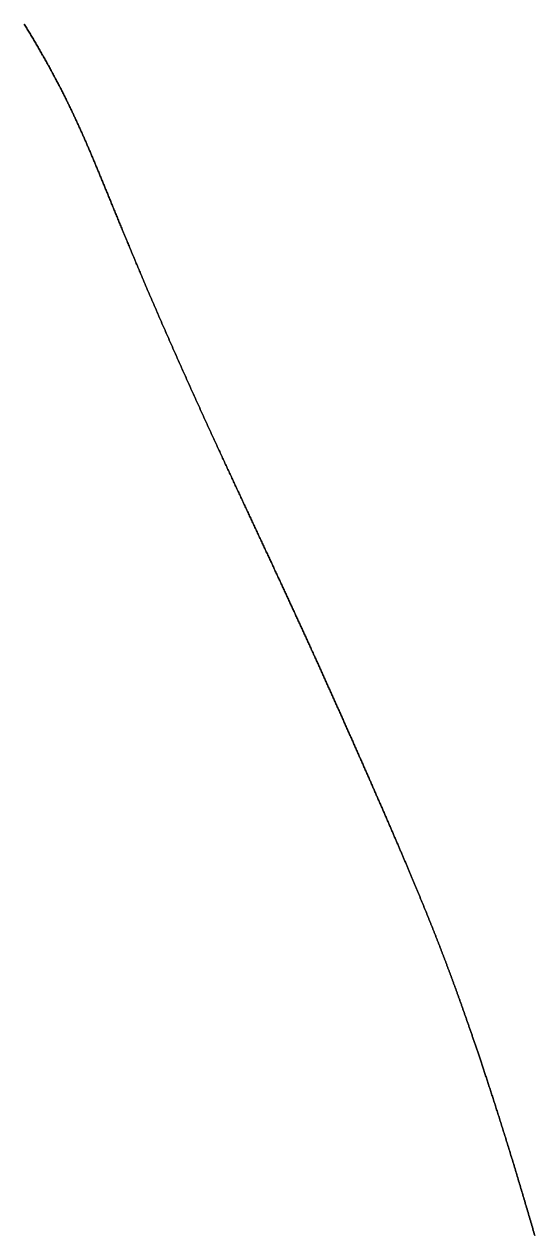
# Model space of a CAD drawing. Header units: inches. Extents: x 130170 to 284068, y 377793 to 804530.
# Drawn here: x 253437.9 to 253467.6, y 739259.2 to 739329.7 of the extents above; entities that cross this region are included whole.
import ezdxf

# ---------------------------------------------------------------- set-up
doc = ezdxf.new("R2010")
doc.units = ezdxf.units.IN
doc.header["$MEASUREMENT"] = 0
doc.layers.add('muni_il', color=7, linetype='Continuous')

msp = doc.modelspace()

# ---------------------------------------------------------------- linework, layer by layer
at = {"layer": 'muni_il'}
for points in [[(253437.921, 739329.742), (253437.957, 739329.683), (253437.993, 739329.625), (253438.029, 739329.566), (253438.065, 739329.507), (253438.101, 739329.448), (253438.136, 739329.389), (253438.172, 739329.331), (253438.207, 739329.272), (253438.242, 739329.214), (253438.277, 739329.155), (253438.312, 739329.097), (253438.347, 739329.039), (253438.382, 739328.98), (253438.417, 739328.922), (253438.451, 739328.864), (253438.486, 739328.806), (253438.52, 739328.748), (253438.554, 739328.69), (253438.588, 739328.632), (253438.622, 739328.575), (253438.656, 739328.517), (253438.689, 739328.459), (253438.723, 739328.402), (253438.756, 739328.344), (253438.789, 739328.287), (253438.822, 739328.23), (253438.855, 739328.173), (253438.888, 739328.115), (253438.92, 739328.058), (253438.953, 739328.001), (253438.985, 739327.944), (253439.018, 739327.888), (253439.05, 739327.831), (253439.082, 739327.774), (253439.114, 739327.718), (253439.145, 739327.662), (253439.177, 739327.605), (253439.208, 739327.549), (253439.239, 739327.493), (253439.271, 739327.437), (253439.302, 739327.381), (253439.332, 739327.325), (253439.363, 739327.269), (253439.394, 739327.214), (253439.424, 739327.158), (253439.455, 739327.102), (253439.485, 739327.047), (253439.515, 739326.992), (253439.545, 739326.936), (253439.575, 739326.881), (253439.604, 739326.826), (253439.634, 739326.771), (253439.663, 739326.716), (253439.692, 739326.661), (253439.721, 739326.607), (253439.75, 739326.552), (253439.779, 739326.497), (253439.808, 739326.443), (253439.837, 739326.389), (253439.865, 739326.334), (253439.893, 739326.28), (253439.921, 739326.226), (253439.95, 739326.172), (253439.978, 739326.118), (253440.005, 739326.064), (253440.033, 739326.01), (253440.061, 739325.956), (253440.088, 739325.902), (253440.115, 739325.849), (253440.143, 739325.795), (253440.17, 739325.742), (253440.197, 739325.688), (253440.224, 739325.635), (253440.25, 739325.582), (253440.277, 739325.529), (253440.304, 739325.476), (253440.33, 739325.422), (253440.356, 739325.369), (253440.382, 739325.316), (253440.408, 739325.264), (253440.435, 739325.211), (253440.46, 739325.158), (253440.486, 739325.105), (253440.512, 739325.052), (253440.537, 739325), (253440.563, 739324.947), (253440.588, 739324.895), (253440.614, 739324.842), (253440.639, 739324.789), (253440.664, 739324.737), (253440.689, 739324.685), (253440.714, 739324.632), (253440.739, 739324.58), (253440.763, 739324.528), (253440.788, 739324.475), (253440.812, 739324.423), (253440.837, 739324.371), (253440.861, 739324.319), (253440.886, 739324.266), (253440.91, 739324.214), (253440.934, 739324.162), (253440.958, 739324.11), (253440.982, 739324.058), (253441.006, 739324.005), (253441.03, 739323.953), (253441.054, 739323.901), (253441.078, 739323.849), (253441.102, 739323.797), (253441.125, 739323.744), (253441.149, 739323.692), (253441.173, 739323.64), (253441.196, 739323.588), (253441.219, 739323.535), (253441.243, 739323.483), (253441.266, 739323.431), (253441.29, 739323.378), (253441.313, 739323.326), (253441.336, 739323.274), (253441.359, 739323.221), (253441.382, 739323.169), (253441.406, 739323.116), (253441.429, 739323.063), (253441.452, 739323.011), (253441.475, 739322.958), (253441.498, 739322.905), (253441.521, 739322.852), (253441.544, 739322.8), (253441.567, 739322.747), (253441.589, 739322.694), (253441.612, 739322.641), (253441.635, 739322.587), (253441.658, 739322.534), (253441.681, 739322.481), (253441.704, 739322.428), (253441.727, 739322.374), (253441.75, 739322.32), (253441.772, 739322.267), (253441.795, 739322.213), (253441.818, 739322.159), (253441.841, 739322.105), (253441.864, 739322.051), (253441.887, 739321.997), (253441.91, 739321.943), (253441.933, 739321.888), (253441.956, 739321.834), (253441.979, 739321.779), (253442.002, 739321.724), (253442.024, 739321.67), (253442.047, 739321.615), (253442.071, 739321.559), (253442.094, 739321.504), (253442.117, 739321.449), (253442.14, 739321.393), (253442.163, 739321.338), (253442.186, 739321.282), (253442.209, 739321.226), (253442.233, 739321.17), (253442.256, 739321.113), (253442.279, 739321.057), (253442.303, 739321), (253442.326, 739320.943), (253442.35, 739320.887), (253442.373, 739320.83), (253442.397, 739320.772), (253442.42, 739320.715), (253442.444, 739320.657), (253442.468, 739320.6), (253442.492, 739320.542), (253442.516, 739320.484), (253442.54, 739320.425), (253442.564, 739320.367), (253442.588, 739320.308), (253442.612, 739320.249), (253442.636, 739320.19), (253442.66, 739320.131), (253442.685, 739320.071), (253442.709, 739320.012), (253442.734, 739319.952), (253442.758, 739319.892), (253442.783, 739319.832), (253442.808, 739319.771), (253442.832, 739319.711), (253442.857, 739319.65), (253442.882, 739319.589), (253442.907, 739319.527), (253442.933, 739319.466), (253442.958, 739319.404), (253442.983, 739319.342), (253443.009, 739319.28), (253443.034, 739319.218), (253443.06, 739319.155), (253443.085, 739319.092), (253443.111, 739319.029), (253443.137, 739318.966), (253443.163, 739318.903), (253443.189, 739318.839), (253443.215, 739318.775), (253443.242, 739318.711), (253443.268, 739318.646), (253443.294, 739318.582), (253443.321, 739318.517), (253443.348, 739318.452), (253443.375, 739318.387), (253443.402, 739318.321), (253443.429, 739318.255), (253443.456, 739318.189), (253443.483, 739318.123), (253443.51, 739318.057), (253443.538, 739317.99), (253443.565, 739317.923), (253443.593, 739317.856), (253443.621, 739317.788), (253443.649, 739317.721), (253443.677, 739317.653), (253443.705, 739317.585), (253443.733, 739317.517), (253443.761, 739317.448), (253443.79, 739317.379), (253443.818, 739317.31), (253443.847, 739317.241), (253443.876, 739317.171), (253443.905, 739317.102), (253443.934, 739317.032), (253443.963, 739316.962), (253443.992, 739316.891), (253444.022, 739316.821), (253444.051, 739316.75), (253444.081, 739316.679), (253444.11, 739316.607), (253444.14, 739316.536), (253444.17, 739316.464), (253444.2, 739316.392), (253444.23, 739316.32), (253444.261, 739316.247), (253444.291, 739316.175), (253444.322, 739316.102), (253444.352, 739316.029), (253444.383, 739315.956), (253444.414, 739315.882), (253444.445, 739315.809), (253444.476, 739315.735), (253444.507, 739315.661), (253444.538, 739315.586), (253444.569, 739315.512), (253444.601, 739315.437), (253444.633, 739315.362), (253444.664, 739315.287), (253444.696, 739315.212), (253444.728, 739315.136), (253444.76, 739315.061), (253444.792, 739314.985), (253444.824, 739314.909), (253444.857, 739314.833), (253444.889, 739314.756), (253444.922, 739314.68), (253444.954, 739314.603), (253444.987, 739314.526), (253445.02, 739314.449), (253445.053, 739314.372), (253445.086, 739314.294), (253445.119, 739314.217), (253445.152, 739314.139), (253445.185, 739314.061), (253445.219, 739313.983), (253445.252, 739313.905), (253445.286, 739313.827), (253445.319, 739313.748), (253445.353, 739313.67), (253445.387, 739313.591), (253445.421, 739313.512), (253445.455, 739313.433), (253445.489, 739313.354), (253445.523, 739313.275), (253445.557, 739313.195), (253445.592, 739313.116), (253445.626, 739313.036), (253445.661, 739312.957), (253445.695, 739312.877), (253445.73, 739312.797), (253445.764, 739312.717), (253445.799, 739312.637), (253445.834, 739312.557), (253445.869, 739312.476), (253445.904, 739312.396), (253445.939, 739312.315), (253445.974, 739312.235), (253446.009, 739312.154), (253446.044, 739312.074), (253446.079, 739311.993), (253446.115, 739311.912), (253446.15, 739311.831), (253446.185, 739311.75), (253446.221, 739311.669), (253446.257, 739311.588), (253446.292, 739311.507), (253446.328, 739311.426), (253446.363, 739311.345), (253446.399, 739311.263), (253446.435, 739311.182), (253446.47, 739311.101), (253446.506, 739311.02), (253446.542, 739310.938), (253446.578, 739310.857), (253446.614, 739310.776), (253446.65, 739310.694), (253446.686, 739310.613), (253446.722, 739310.532), (253446.758, 739310.45), (253446.794, 739310.369), (253446.83, 739310.287), (253446.866, 739310.206), (253446.903, 739310.125), (253446.939, 739310.043), (253446.975, 739309.962), (253447.011, 739309.881), (253447.047, 739309.799), (253447.083, 739309.718), (253447.12, 739309.637), (253447.156, 739309.556), (253447.192, 739309.474), (253447.228, 739309.393), (253447.265, 739309.312), (253447.301, 739309.231), (253447.337, 739309.15), (253447.373, 739309.069), (253447.41, 739308.988), (253447.446, 739308.908), (253447.482, 739308.827), (253447.519, 739308.746), (253447.555, 739308.665), (253447.591, 739308.585), (253447.627, 739308.504), (253447.663, 739308.424), (253447.7, 739308.344), (253447.736, 739308.263), (253447.772, 739308.183), (253447.808, 739308.103), (253447.844, 739308.023), (253447.88, 739307.943), (253447.917, 739307.863), (253447.953, 739307.784), (253447.989, 739307.704), (253448.025, 739307.625), (253448.061, 739307.545), (253448.097, 739307.466), (253448.133, 739307.386), (253448.169, 739307.307), (253448.204, 739307.228), (253448.24, 739307.149), (253448.276, 739307.071), (253448.312, 739306.992), (253448.348, 739306.914), (253448.384, 739306.835), (253448.419, 739306.757), (253448.455, 739306.679), (253448.491, 739306.601), (253448.526, 739306.523), (253448.562, 739306.445), (253448.597, 739306.367), (253448.633, 739306.29), (253448.668, 739306.212), (253448.703, 739306.135), (253448.739, 739306.058), (253448.774, 739305.981), (253448.809, 739305.904), (253448.845, 739305.827), (253448.88, 739305.751), (253448.915, 739305.674), (253448.95, 739305.598), (253448.985, 739305.522), (253449.02, 739305.446), (253449.055, 739305.37), (253449.089, 739305.294), (253449.124, 739305.219), (253449.159, 739305.143), (253449.194, 739305.068), (253449.228, 739304.993), (253449.263, 739304.918), (253449.297, 739304.843), (253449.332, 739304.768), (253449.366, 739304.694), (253449.401, 739304.619), (253449.435, 739304.545), (253449.469, 739304.471), (253449.503, 739304.397), (253449.538, 739304.323), (253449.572, 739304.25), (253449.606, 739304.176), (253449.639, 739304.103), (253449.673, 739304.03), (253449.707, 739303.957), (253449.741, 739303.884), (253449.775, 739303.811), (253449.808, 739303.739), (253449.842, 739303.666), (253449.875, 739303.594), (253449.909, 739303.522), (253449.942, 739303.45), (253449.976, 739303.378), (253450.009, 739303.307), (253450.042, 739303.235), (253450.075, 739303.164), (253450.108, 739303.093), (253450.141, 739303.022), (253450.174, 739302.951), (253450.207, 739302.88), (253450.24, 739302.81), (253450.273, 739302.739), (253450.305, 739302.669), (253450.338, 739302.599), (253450.371, 739302.529), (253450.403, 739302.459), (253450.436, 739302.389), (253450.468, 739302.32), (253450.5, 739302.25), (253450.533, 739302.181), (253450.565, 739302.112), (253450.597, 739302.043), (253450.629, 739301.974), (253450.661, 739301.906), (253450.693, 739301.837), (253450.725, 739301.769), (253450.757, 739301.701), (253450.788, 739301.633), (253450.82, 739301.565), (253450.852, 739301.497), (253450.883, 739301.429), (253450.915, 739301.362), (253450.946, 739301.294), (253450.978, 739301.227), (253451.009, 739301.16), (253451.04, 739301.093), (253451.072, 739301.026), (253451.103, 739300.959), (253451.134, 739300.892), (253451.165, 739300.826), (253451.196, 739300.759), (253451.227, 739300.693), (253451.258, 739300.627), (253451.289, 739300.561), (253451.319, 739300.495), (253451.35, 739300.429), (253451.381, 739300.364), (253451.411, 739300.298), (253451.442, 739300.233), (253451.472, 739300.168), (253451.503, 739300.102), (253451.533, 739300.037), (253451.563, 739299.972), (253451.594, 739299.907), (253451.624, 739299.843), (253451.654, 739299.778), (253451.684, 739299.714), (253451.714, 739299.649), (253451.744, 739299.585), (253451.774, 739299.521), (253451.804, 739299.457), (253451.834, 739299.393), (253451.864, 739299.329), (253451.894, 739299.265), (253451.923, 739299.201), (253451.953, 739299.138), (253451.982, 739299.074), (253452.012, 739299.011), (253452.041, 739298.948), (253452.071, 739298.884), (253452.1, 739298.821), (253452.13, 739298.758), (253452.159, 739298.695), (253452.188, 739298.633), (253452.217, 739298.57), (253452.247, 739298.507), (253452.276, 739298.445), (253452.305, 739298.382), (253452.334, 739298.32), (253452.363, 739298.257), (253452.392, 739298.195), (253452.421, 739298.133), (253452.45, 739298.071), (253452.478, 739298.009), (253452.507, 739297.947), (253452.536, 739297.885), (253452.565, 739297.824), (253452.593, 739297.762), (253452.622, 739297.7), (253452.65, 739297.639), (253452.679, 739297.577), (253452.707, 739297.516), (253452.736, 739297.455), (253452.764, 739297.393), (253452.793, 739297.332), (253452.821, 739297.271), (253452.849, 739297.21), (253452.878, 739297.149), (253452.906, 739297.088), (253452.934, 739297.027), (253452.962, 739296.967), (253452.99, 739296.906), (253453.018, 739296.845), (253453.046, 739296.785), (253453.074, 739296.724), (253453.102, 739296.664), (253453.13, 739296.603), (253453.158, 739296.543), (253453.186, 739296.483), (253453.214, 739296.422), (253453.242, 739296.362), (253453.269, 739296.302), (253453.297, 739296.242), (253453.325, 739296.182), (253453.353, 739296.122), (253453.38, 739296.062), (253453.408, 739296.002), (253453.435, 739295.942), (253453.463, 739295.883), (253453.49, 739295.823), (253453.518, 739295.763), (253453.545, 739295.704), (253453.573, 739295.644), (253453.6, 739295.584), (253453.628, 739295.525), (253453.655, 739295.466), (253453.682, 739295.406), (253453.709, 739295.347), (253453.737, 739295.287), (253453.764, 739295.228), (253453.791, 739295.169), (253453.818, 739295.11), (253453.846, 739295.05), (253453.873, 739294.991), (253453.9, 739294.932), (253453.927, 739294.873), (253453.954, 739294.814), (253453.981, 739294.755), (253454.008, 739294.696), (253454.035, 739294.637), (253454.062, 739294.579), (253454.089, 739294.52), (253454.116, 739294.461), (253454.143, 739294.402), (253454.17, 739294.343), (253454.197, 739294.285), (253454.223, 739294.226), (253454.25, 739294.167), (253454.277, 739294.109), (253454.304, 739294.05), (253454.33, 739293.991), (253454.357, 739293.933), (253454.384, 739293.874), (253454.411, 739293.816), (253454.437, 739293.757), (253454.464, 739293.699), (253454.491, 739293.641), (253454.517, 739293.582), (253454.544, 739293.524), (253454.57, 739293.465), (253454.597, 739293.407), (253454.623, 739293.349), (253454.65, 739293.29), (253454.676, 739293.232), (253454.703, 739293.174), (253454.729, 739293.116), (253454.756, 739293.057), (253454.782, 739292.999), (253454.809, 739292.941), (253454.835, 739292.883), (253454.862, 739292.825), (253454.888, 739292.767), (253454.914, 739292.708), (253454.941, 739292.65), (253454.967, 739292.592), (253454.993, 739292.534), (253455.02, 739292.476), (253455.046, 739292.418), (253455.072, 739292.36), (253455.098, 739292.302), (253455.125, 739292.244), (253455.151, 739292.186), (253455.177, 739292.128), (253455.203, 739292.07), (253455.229, 739292.012), (253455.256, 739291.954), (253455.282, 739291.896), (253455.308, 739291.839), (253455.334, 739291.781), (253455.36, 739291.723), (253455.386, 739291.665), (253455.413, 739291.607), (253455.439, 739291.549), (253455.465, 739291.491), (253455.491, 739291.433), (253455.517, 739291.376), (253455.543, 739291.318), (253455.569, 739291.26), (253455.595, 739291.202), (253455.621, 739291.144), (253455.647, 739291.086), (253455.673, 739291.029), (253455.699, 739290.971), (253455.725, 739290.913), (253455.751, 739290.855), (253455.777, 739290.797), (253455.803, 739290.74), (253455.829, 739290.682), (253455.855, 739290.624), (253455.881, 739290.566), (253455.907, 739290.509), (253455.933, 739290.451), (253455.959, 739290.393), (253455.985, 739290.335), (253456.01, 739290.278), (253456.036, 739290.22), (253456.062, 739290.162), (253456.088, 739290.104), (253456.114, 739290.047), (253456.14, 739289.989), (253456.166, 739289.931), (253456.191, 739289.874), (253456.217, 739289.816), (253456.243, 739289.758), (253456.269, 739289.701), (253456.295, 739289.643), (253456.32, 739289.585), (253456.346, 739289.528), (253456.372, 739289.47), (253456.398, 739289.412), (253456.423, 739289.355), (253456.449, 739289.297), (253456.475, 739289.24), (253456.501, 739289.182), (253456.526, 739289.124), (253456.552, 739289.067), (253456.578, 739289.009), (253456.603, 739288.952), (253456.629, 739288.894), (253456.655, 739288.836), (253456.68, 739288.779), (253456.706, 739288.721), (253456.731, 739288.664), (253456.757, 739288.606), (253456.783, 739288.549), (253456.808, 739288.491), (253456.834, 739288.434), (253456.859, 739288.376), (253456.885, 739288.319), (253456.911, 739288.261), (253456.936, 739288.204), (253456.962, 739288.146), (253456.987, 739288.089), (253457.013, 739288.032), (253457.038, 739287.974), (253457.064, 739287.917), (253457.089, 739287.859), (253457.114, 739287.802), (253457.14, 739287.745), (253457.165, 739287.687), (253457.191, 739287.63), (253457.216, 739287.573), (253457.241, 739287.516), (253457.267, 739287.458), (253457.292, 739287.401), (253457.317, 739287.344), (253457.343, 739287.287), (253457.368, 739287.23), (253457.393, 739287.172), (253457.419, 739287.115), (253457.444, 739287.058), (253457.469, 739287.001), (253457.494, 739286.944), (253457.519, 739286.887), (253457.544, 739286.83), (253457.57, 739286.773), (253457.595, 739286.717), (253457.62, 739286.66), (253457.645, 739286.603), (253457.67, 739286.546), (253457.695, 739286.489), (253457.72, 739286.432), (253457.745, 739286.376), (253457.77, 739286.319), (253457.795, 739286.262), (253457.82, 739286.206), (253457.845, 739286.149), (253457.87, 739286.093), (253457.895, 739286.036), (253457.919, 739285.98), (253457.944, 739285.924), (253457.969, 739285.867), (253457.994, 739285.811), (253458.018, 739285.755), (253458.043, 739285.698), (253458.068, 739285.642), (253458.092, 739285.586), (253458.117, 739285.53), (253458.142, 739285.474), (253458.166, 739285.418), (253458.191, 739285.362), (253458.215, 739285.306), (253458.24, 739285.251), (253458.264, 739285.195), (253458.289, 739285.139), (253458.313, 739285.083), (253458.337, 739285.028), (253458.362, 739284.972), (253458.386, 739284.917), (253458.41, 739284.861), (253458.434, 739284.806), (253458.459, 739284.751), (253458.483, 739284.695), (253458.507, 739284.64), (253458.531, 739284.585), (253458.555, 739284.53), (253458.579, 739284.475), (253458.603, 739284.42), (253458.627, 739284.365), (253458.651, 739284.311), (253458.674, 739284.256), (253458.698, 739284.201), (253458.722, 739284.147), (253458.746, 739284.092), (253458.769, 739284.038), (253458.793, 739283.983), (253458.817, 739283.929), (253458.84, 739283.875), (253458.864, 739283.821), (253458.887, 739283.767), (253458.911, 739283.713), (253458.934, 739283.659), (253458.957, 739283.605), (253458.981, 739283.552), (253459.004, 739283.498), (253459.027, 739283.444), (253459.05, 739283.391), (253459.073, 739283.338), (253459.097, 739283.284), (253459.12, 739283.231), (253459.143, 739283.178), (253459.166, 739283.125), (253459.189, 739283.072), (253459.211, 739283.019), (253459.234, 739282.966), (253459.257, 739282.913), (253459.28, 739282.861), (253459.302, 739282.809), (253459.325, 739282.756), (253459.347, 739282.704), (253459.37, 739282.652), (253459.392, 739282.599), (253459.415, 739282.547), (253459.437, 739282.496), (253459.46, 739282.444), (253459.482, 739282.392), (253459.504, 739282.34), (253459.526, 739282.289), (253459.548, 739282.237), (253459.57, 739282.186), (253459.592, 739282.135), (253459.614, 739282.084), (253459.636, 739282.033), (253459.658, 739281.981), (253459.68, 739281.931), (253459.701, 739281.88), (253459.723, 739281.829), (253459.745, 739281.779), (253459.766, 739281.728), (253459.788, 739281.678), (253459.809, 739281.628), (253459.831, 739281.578), (253459.852, 739281.528), (253459.873, 739281.478), (253459.895, 739281.428), (253459.916, 739281.378), (253459.937, 739281.329), (253459.958, 739281.279), (253459.979, 739281.23), (253460, 739281.18), (253460.021, 739281.131), (253460.042, 739281.082), (253460.062, 739281.033), (253460.083, 739280.984), (253460.104, 739280.936), (253460.124, 739280.887), (253460.145, 739280.838), (253460.166, 739280.79), (253460.186, 739280.742), (253460.206, 739280.693), (253460.227, 739280.645), (253460.247, 739280.597), (253460.267, 739280.549), (253460.287, 739280.502), (253460.307, 739280.454), (253460.327, 739280.406), (253460.347, 739280.359), (253460.367, 739280.312), (253460.387, 739280.264), (253460.407, 739280.217), (253460.427, 739280.17), (253460.446, 739280.123), (253460.466, 739280.076), (253460.486, 739280.03), (253460.505, 739279.983), (253460.525, 739279.937), (253460.544, 739279.89), (253460.563, 739279.844), (253460.583, 739279.798), (253460.602, 739279.752), (253460.621, 739279.706), (253460.64, 739279.66), (253460.66, 739279.614), (253460.679, 739279.568), (253460.698, 739279.523), (253460.716, 739279.477), (253460.735, 739279.432), (253460.754, 739279.387), (253460.773, 739279.341), (253460.792, 739279.296), (253460.81, 739279.251), (253460.829, 739279.206), (253460.847, 739279.162), (253460.866, 739279.117), (253460.884, 739279.073), (253460.903, 739279.028), (253460.921, 739278.984), (253460.939, 739278.939), (253460.957, 739278.895), (253460.975, 739278.851), (253460.994, 739278.807), (253461.012, 739278.763), (253461.03, 739278.719), (253461.048, 739278.676), (253461.066, 739278.632), (253461.083, 739278.589), (253461.101, 739278.545), (253461.119, 739278.502), (253461.136, 739278.459), (253461.154, 739278.415), (253461.172, 739278.372), (253461.189, 739278.329), (253461.207, 739278.286), (253461.224, 739278.244), (253461.242, 739278.201), (253461.259, 739278.158), (253461.276, 739278.116), (253461.293, 739278.073), (253461.311, 739278.031), (253461.328, 739277.989), (253461.345, 739277.946), (253461.362, 739277.904), (253461.379, 739277.862), (253461.396, 739277.82), (253461.413, 739277.778), (253461.43, 739277.736), (253461.447, 739277.695), (253461.463, 739277.653), (253461.48, 739277.611), (253461.497, 739277.57), (253461.514, 739277.528), (253461.53, 739277.487), (253461.547, 739277.446), (253461.563, 739277.404), (253461.58, 739277.363), (253461.596, 739277.322), (253461.613, 739277.281), (253461.629, 739277.24), (253461.645, 739277.199), (253461.662, 739277.158), (253461.678, 739277.117), (253461.694, 739277.076), (253461.71, 739277.036), (253461.726, 739276.995), (253461.742, 739276.954), (253461.758, 739276.914), (253461.774, 739276.873), (253461.79, 739276.833), (253461.806, 739276.793), (253461.822, 739276.752), (253461.838, 739276.712), (253461.854, 739276.672), (253461.87, 739276.631), (253461.886, 739276.591), (253461.901, 739276.551), (253461.917, 739276.511), (253461.933, 739276.471), (253461.948, 739276.431), (253461.964, 739276.391), (253461.98, 739276.351), (253461.995, 739276.311), (253462.011, 739276.271), (253462.026, 739276.232), (253462.042, 739276.192), (253462.057, 739276.152), (253462.073, 739276.112), (253462.088, 739276.073), (253462.103, 739276.033), (253462.119, 739275.993), (253462.134, 739275.954), (253462.149, 739275.914), (253462.165, 739275.874), (253462.18, 739275.835), (253462.195, 739275.795), (253462.211, 739275.755), (253462.226, 739275.716), (253462.241, 739275.676), (253462.256, 739275.637), (253462.271, 739275.597), (253462.286, 739275.558), (253462.301, 739275.518), (253462.316, 739275.479), (253462.332, 739275.439), (253462.347, 739275.4), (253462.362, 739275.36), (253462.377, 739275.321), (253462.392, 739275.281), (253462.407, 739275.241), (253462.422, 739275.202), (253462.437, 739275.162), (253462.452, 739275.123), (253462.467, 739275.083), (253462.482, 739275.044), (253462.497, 739275.004), (253462.512, 739274.964), (253462.527, 739274.924), (253462.542, 739274.885), (253462.557, 739274.845), (253462.571, 739274.805), (253462.586, 739274.765), (253462.601, 739274.725), (253462.616, 739274.686), (253462.631, 739274.646), (253462.646, 739274.605), (253462.661, 739274.566), (253462.676, 739274.525), (253462.691, 739274.485), (253462.706, 739274.445), (253462.721, 739274.405), (253462.736, 739274.365), (253462.751, 739274.324), (253462.766, 739274.284), (253462.781, 739274.243), (253462.796, 739274.203), (253462.811, 739274.162), (253462.826, 739274.122), (253462.841, 739274.081), (253462.856, 739274.04), (253462.871, 739273.999), (253462.886, 739273.958), (253462.901, 739273.917), (253462.916, 739273.876), (253462.931, 739273.835), (253462.946, 739273.794), (253462.961, 739273.752), (253462.976, 739273.711), (253462.991, 739273.669), (253463.007, 739273.628), (253463.022, 739273.586), (253463.037, 739273.544), (253463.052, 739273.502), (253463.067, 739273.46), (253463.083, 739273.418), (253463.098, 739273.375), (253463.113, 739273.333), (253463.129, 739273.291), (253463.144, 739273.248), (253463.159, 739273.205), (253463.175, 739273.162), (253463.19, 739273.119), (253463.206, 739273.076), (253463.221, 739273.033), (253463.237, 739272.989), (253463.253, 739272.946), (253463.268, 739272.902), (253463.284, 739272.858), (253463.299, 739272.814), (253463.315, 739272.77), (253463.331, 739272.726), (253463.347, 739272.682), (253463.363, 739272.637), (253463.379, 739272.592), (253463.394, 739272.548), (253463.41, 739272.502), (253463.426, 739272.457), (253463.443, 739272.412), (253463.459, 739272.367), (253463.475, 739272.321), (253463.491, 739272.275), (253463.507, 739272.229), (253463.523, 739272.183), (253463.54, 739272.136), (253463.556, 739272.09), (253463.573, 739272.043), (253463.589, 739271.996), (253463.606, 739271.949), (253463.622, 739271.901), (253463.639, 739271.854), (253463.656, 739271.806), (253463.672, 739271.758), (253463.689, 739271.71), (253463.706, 739271.662), (253463.723, 739271.613), (253463.74, 739271.565), (253463.757, 739271.516), (253463.774, 739271.466), (253463.791, 739271.417), (253463.808, 739271.367), (253463.826, 739271.317), (253463.843, 739271.267), (253463.86, 739271.217), (253463.878, 739271.167), (253463.895, 739271.116), (253463.913, 739271.065), (253463.93, 739271.014), (253463.948, 739270.962), (253463.966, 739270.91), (253463.984, 739270.859), (253464.002, 739270.806), (253464.02, 739270.754), (253464.037, 739270.701), (253464.056, 739270.648), (253464.074, 739270.595), (253464.092, 739270.542), (253464.11, 739270.488), (253464.129, 739270.434), (253464.147, 739270.38), (253464.166, 739270.325), (253464.184, 739270.271), (253464.203, 739270.216), (253464.222, 739270.16), (253464.24, 739270.105), (253464.259, 739270.049), (253464.278, 739269.993), (253464.297, 739269.936), (253464.317, 739269.88), (253464.336, 739269.823), (253464.355, 739269.766), (253464.374, 739269.708), (253464.394, 739269.65), (253464.413, 739269.592), (253464.433, 739269.534), (253464.452, 739269.475), (253464.472, 739269.416), (253464.492, 739269.357), (253464.512, 739269.297), (253464.532, 739269.238), (253464.552, 739269.178), (253464.572, 739269.117), (253464.592, 739269.056), (253464.613, 739268.995), (253464.633, 739268.934), (253464.653, 739268.872), (253464.674, 739268.81), (253464.694, 739268.748), (253464.715, 739268.686), (253464.736, 739268.623), (253464.757, 739268.56), (253464.778, 739268.496), (253464.799, 739268.432), (253464.82, 739268.368), (253464.841, 739268.304), (253464.862, 739268.239), (253464.883, 739268.174), (253464.905, 739268.109), (253464.926, 739268.043), (253464.948, 739267.977), (253464.969, 739267.911), (253464.991, 739267.844), (253465.013, 739267.777), (253465.035, 739267.71), (253465.057, 739267.642), (253465.079, 739267.574), (253465.101, 739267.506), (253465.123, 739267.437), (253465.146, 739267.368), (253465.168, 739267.299), (253465.19, 739267.23), (253465.213, 739267.16), (253465.236, 739267.089), (253465.258, 739267.019), (253465.281, 739266.948), (253465.304, 739266.877), (253465.327, 739266.805), (253465.35, 739266.733), (253465.373, 739266.661), (253465.396, 739266.589), (253465.419, 739266.516), (253465.443, 739266.443), (253465.466, 739266.369), (253465.49, 739266.295), (253465.513, 739266.221), (253465.537, 739266.147), (253465.56, 739266.072), (253465.584, 739265.997), (253465.608, 739265.921), (253465.632, 739265.845), (253465.656, 739265.769), (253465.68, 739265.693), (253465.704, 739265.616), (253465.728, 739265.539), (253465.753, 739265.461), (253465.777, 739265.383), (253465.802, 739265.305), (253465.826, 739265.227), (253465.851, 739265.148), (253465.875, 739265.069), (253465.9, 739264.99), (253465.925, 739264.91), (253465.95, 739264.83), (253465.975, 739264.75), (253466, 739264.669), (253466.025, 739264.588), (253466.05, 739264.506), (253466.075, 739264.425), (253466.1, 739264.343), (253466.126, 739264.261), (253466.151, 739264.178), (253466.177, 739264.095), (253466.202, 739264.012), (253466.228, 739263.928), (253466.253, 739263.844), (253466.279, 739263.76), (253466.305, 739263.676), (253466.331, 739263.591), (253466.357, 739263.506), (253466.383, 739263.42), (253466.409, 739263.335), (253466.435, 739263.249), (253466.461, 739263.162), (253466.487, 739263.076), (253466.514, 739262.989), (253466.54, 739262.901), (253466.566, 739262.814), (253466.593, 739262.726), (253466.619, 739262.638), (253466.646, 739262.55), (253466.673, 739262.461), (253466.699, 739262.372), (253466.726, 739262.283), (253466.753, 739262.193), (253466.78, 739262.103), (253466.807, 739262.013), (253466.834, 739261.923), (253466.861, 739261.832), (253466.888, 739261.741), (253466.915, 739261.65), (253466.942, 739261.559), (253466.969, 739261.467), (253466.997, 739261.375), (253467.024, 739261.283), (253467.051, 739261.19), (253467.079, 739261.097), (253467.106, 739261.004), (253467.134, 739260.911), (253467.161, 739260.817), (253467.189, 739260.724), (253467.217, 739260.629), (253467.244, 739260.535), (253467.272, 739260.441), (253467.3, 739260.346), (253467.328, 739260.251), (253467.356, 739260.156), (253467.384, 739260.06), (253467.412, 739259.964), (253467.44, 739259.868), (253467.468, 739259.772), (253467.496, 739259.676), (253467.524, 739259.579), (253467.552, 739259.483), (253467.581, 739259.386), (253467.609, 739259.288), (253467.637, 739259.191)], [(253467.637, 739259.191), (253467.609, 739259.288), (253467.581, 739259.386), (253467.552, 739259.483), (253467.524, 739259.579), (253467.496, 739259.676), (253467.468, 739259.772), (253467.44, 739259.868), (253467.412, 739259.964), (253467.384, 739260.06), (253467.356, 739260.156), (253467.328, 739260.251), (253467.3, 739260.346), (253467.272, 739260.441), (253467.244, 739260.535), (253467.217, 739260.629), (253467.189, 739260.724), (253467.161, 739260.817), (253467.134, 739260.911), (253467.106, 739261.004), (253467.079, 739261.097), (253467.051, 739261.19), (253467.024, 739261.283), (253466.997, 739261.375), (253466.969, 739261.467), (253466.942, 739261.559), (253466.915, 739261.65), (253466.888, 739261.741), (253466.861, 739261.832), (253466.834, 739261.923), (253466.807, 739262.013), (253466.78, 739262.103), (253466.753, 739262.193), (253466.726, 739262.283), (253466.699, 739262.372), (253466.673, 739262.461), (253466.646, 739262.55), (253466.619, 739262.638), (253466.593, 739262.726), (253466.566, 739262.814), (253466.54, 739262.901), (253466.514, 739262.989), (253466.487, 739263.076), (253466.461, 739263.162), (253466.435, 739263.249), (253466.409, 739263.335), (253466.383, 739263.42), (253466.357, 739263.506), (253466.331, 739263.591), (253466.305, 739263.676), (253466.279, 739263.76), (253466.253, 739263.844), (253466.228, 739263.928), (253466.202, 739264.012), (253466.177, 739264.095), (253466.151, 739264.178), (253466.126, 739264.261), (253466.1, 739264.343), (253466.075, 739264.425), (253466.05, 739264.506), (253466.025, 739264.588), (253466, 739264.669), (253465.975, 739264.75), (253465.95, 739264.83), (253465.925, 739264.91), (253465.9, 739264.99), (253465.875, 739265.069), (253465.851, 739265.148), (253465.826, 739265.227), (253465.802, 739265.305), (253465.777, 739265.383), (253465.753, 739265.461), (253465.728, 739265.539), (253465.704, 739265.616), (253465.68, 739265.693), (253465.656, 739265.769), (253465.632, 739265.845), (253465.608, 739265.921), (253465.584, 739265.997), (253465.56, 739266.072), (253465.537, 739266.147), (253465.513, 739266.221), (253465.49, 739266.295), (253465.466, 739266.369), (253465.443, 739266.443), (253465.419, 739266.516), (253465.396, 739266.589), (253465.373, 739266.661), (253465.35, 739266.733), (253465.327, 739266.805), (253465.304, 739266.877), (253465.281, 739266.948), (253465.258, 739267.019), (253465.236, 739267.089), (253465.213, 739267.16), (253465.19, 739267.23), (253465.168, 739267.299), (253465.146, 739267.368), (253465.123, 739267.437), (253465.101, 739267.506), (253465.079, 739267.574), (253465.057, 739267.642), (253465.035, 739267.71), (253465.013, 739267.777), (253464.991, 739267.844), (253464.969, 739267.911), (253464.948, 739267.977), (253464.926, 739268.043), (253464.905, 739268.109), (253464.883, 739268.174), (253464.862, 739268.239), (253464.841, 739268.304), (253464.82, 739268.368), (253464.799, 739268.432), (253464.778, 739268.496), (253464.757, 739268.56), (253464.736, 739268.623), (253464.715, 739268.686), (253464.694, 739268.748), (253464.674, 739268.81), (253464.653, 739268.872), (253464.633, 739268.934), (253464.613, 739268.995), (253464.592, 739269.056), (253464.572, 739269.117), (253464.552, 739269.178), (253464.532, 739269.238), (253464.512, 739269.297), (253464.492, 739269.357), (253464.472, 739269.416), (253464.452, 739269.475), (253464.433, 739269.534), (253464.413, 739269.592), (253464.394, 739269.65), (253464.374, 739269.708), (253464.355, 739269.766), (253464.336, 739269.823), (253464.317, 739269.88), (253464.297, 739269.936), (253464.278, 739269.993), (253464.259, 739270.049), (253464.24, 739270.105), (253464.222, 739270.16), (253464.203, 739270.216), (253464.184, 739270.271), (253464.166, 739270.325), (253464.147, 739270.38), (253464.129, 739270.434), (253464.11, 739270.488), (253464.092, 739270.542), (253464.074, 739270.595), (253464.056, 739270.648), (253464.037, 739270.701), (253464.02, 739270.754), (253464.002, 739270.806), (253463.984, 739270.859), (253463.966, 739270.91), (253463.948, 739270.962), (253463.93, 739271.014), (253463.913, 739271.065), (253463.895, 739271.116), (253463.878, 739271.167), (253463.86, 739271.217), (253463.843, 739271.267), (253463.826, 739271.317), (253463.808, 739271.367), (253463.791, 739271.417), (253463.774, 739271.466), (253463.757, 739271.516), (253463.74, 739271.565), (253463.723, 739271.613), (253463.706, 739271.662), (253463.689, 739271.71), (253463.672, 739271.758), (253463.656, 739271.806), (253463.639, 739271.854), (253463.622, 739271.901), (253463.606, 739271.949), (253463.589, 739271.996), (253463.573, 739272.043), (253463.556, 739272.09), (253463.54, 739272.136), (253463.523, 739272.183), (253463.507, 739272.229), (253463.491, 739272.275), (253463.475, 739272.321), (253463.459, 739272.367), (253463.443, 739272.412), (253463.426, 739272.457), (253463.41, 739272.502), (253463.394, 739272.548), (253463.379, 739272.592), (253463.363, 739272.637), (253463.347, 739272.682), (253463.331, 739272.726), (253463.315, 739272.77), (253463.299, 739272.814), (253463.284, 739272.858), (253463.268, 739272.902), (253463.253, 739272.946), (253463.237, 739272.989), (253463.221, 739273.033), (253463.206, 739273.076), (253463.19, 739273.119), (253463.175, 739273.162), (253463.159, 739273.205), (253463.144, 739273.248), (253463.129, 739273.291), (253463.113, 739273.333), (253463.098, 739273.375), (253463.083, 739273.418), (253463.067, 739273.46), (253463.052, 739273.502), (253463.037, 739273.544), (253463.022, 739273.586), (253463.007, 739273.628), (253462.991, 739273.669), (253462.976, 739273.711), (253462.961, 739273.752), (253462.946, 739273.794), (253462.931, 739273.835), (253462.916, 739273.876), (253462.901, 739273.917), (253462.886, 739273.958), (253462.871, 739273.999), (253462.856, 739274.04), (253462.841, 739274.081), (253462.826, 739274.122), (253462.811, 739274.162), (253462.796, 739274.203), (253462.781, 739274.243), (253462.766, 739274.284), (253462.751, 739274.324), (253462.736, 739274.365), (253462.721, 739274.405), (253462.706, 739274.445), (253462.691, 739274.485), (253462.676, 739274.525), (253462.661, 739274.566), (253462.646, 739274.605), (253462.631, 739274.646), (253462.616, 739274.686), (253462.601, 739274.725), (253462.586, 739274.765), (253462.571, 739274.805), (253462.557, 739274.845), (253462.542, 739274.885), (253462.527, 739274.924), (253462.512, 739274.964), (253462.497, 739275.004), (253462.482, 739275.044), (253462.467, 739275.083), (253462.452, 739275.123), (253462.437, 739275.162), (253462.422, 739275.202), (253462.407, 739275.241), (253462.392, 739275.281), (253462.377, 739275.321), (253462.362, 739275.36), (253462.347, 739275.4), (253462.332, 739275.439), (253462.316, 739275.479), (253462.301, 739275.518), (253462.286, 739275.558), (253462.271, 739275.597), (253462.256, 739275.637), (253462.241, 739275.676), (253462.226, 739275.716), (253462.211, 739275.755), (253462.195, 739275.795), (253462.18, 739275.835), (253462.165, 739275.874), (253462.149, 739275.914), (253462.134, 739275.954), (253462.119, 739275.993), (253462.103, 739276.033), (253462.088, 739276.073), (253462.073, 739276.112), (253462.057, 739276.152), (253462.042, 739276.192), (253462.026, 739276.232), (253462.011, 739276.271), (253461.995, 739276.311), (253461.98, 739276.351), (253461.964, 739276.391), (253461.948, 739276.431), (253461.933, 739276.471), (253461.917, 739276.511), (253461.901, 739276.551), (253461.886, 739276.591), (253461.87, 739276.631), (253461.854, 739276.672), (253461.838, 739276.712), (253461.822, 739276.752), (253461.806, 739276.793), (253461.79, 739276.833), (253461.774, 739276.873), (253461.758, 739276.914), (253461.742, 739276.954), (253461.726, 739276.995), (253461.71, 739277.036), (253461.694, 739277.076), (253461.678, 739277.117), (253461.662, 739277.158), (253461.645, 739277.199), (253461.629, 739277.24), (253461.613, 739277.281), (253461.596, 739277.322), (253461.58, 739277.363), (253461.563, 739277.404), (253461.547, 739277.446), (253461.53, 739277.487), (253461.514, 739277.528), (253461.497, 739277.57), (253461.48, 739277.611), (253461.463, 739277.653), (253461.447, 739277.695), (253461.43, 739277.736), (253461.413, 739277.778), (253461.396, 739277.82), (253461.379, 739277.862), (253461.362, 739277.904), (253461.345, 739277.946), (253461.328, 739277.989), (253461.311, 739278.031), (253461.293, 739278.073), (253461.276, 739278.116), (253461.259, 739278.158), (253461.242, 739278.201), (253461.224, 739278.244), (253461.207, 739278.286), (253461.189, 739278.329), (253461.172, 739278.372), (253461.154, 739278.415), (253461.136, 739278.459), (253461.119, 739278.502), (253461.101, 739278.545), (253461.083, 739278.589), (253461.066, 739278.632), (253461.048, 739278.676), (253461.03, 739278.719), (253461.012, 739278.763), (253460.994, 739278.807), (253460.975, 739278.851), (253460.957, 739278.895), (253460.939, 739278.939), (253460.921, 739278.984), (253460.903, 739279.028), (253460.884, 739279.073), (253460.866, 739279.117), (253460.847, 739279.162), (253460.829, 739279.206), (253460.81, 739279.251), (253460.792, 739279.296), (253460.773, 739279.341), (253460.754, 739279.387), (253460.735, 739279.432), (253460.716, 739279.477), (253460.698, 739279.523), (253460.679, 739279.568), (253460.66, 739279.614), (253460.64, 739279.66), (253460.621, 739279.706), (253460.602, 739279.752), (253460.583, 739279.798), (253460.563, 739279.844), (253460.544, 739279.89), (253460.525, 739279.937), (253460.505, 739279.983), (253460.486, 739280.03), (253460.466, 739280.076), (253460.446, 739280.123), (253460.427, 739280.17), (253460.407, 739280.217), (253460.387, 739280.264), (253460.367, 739280.312), (253460.347, 739280.359), (253460.327, 739280.406), (253460.307, 739280.454), (253460.287, 739280.502), (253460.267, 739280.549), (253460.247, 739280.597), (253460.227, 739280.645), (253460.206, 739280.693), (253460.186, 739280.742), (253460.166, 739280.79), (253460.145, 739280.838), (253460.124, 739280.887), (253460.104, 739280.936), (253460.083, 739280.984), (253460.062, 739281.033), (253460.042, 739281.082), (253460.021, 739281.131), (253460, 739281.18), (253459.979, 739281.23), (253459.958, 739281.279), (253459.937, 739281.329), (253459.916, 739281.378), (253459.895, 739281.428), (253459.873, 739281.478), (253459.852, 739281.528), (253459.831, 739281.578), (253459.809, 739281.628), (253459.788, 739281.678), (253459.766, 739281.728), (253459.745, 739281.779), (253459.723, 739281.829), (253459.701, 739281.88), (253459.68, 739281.931), (253459.658, 739281.981), (253459.636, 739282.033), (253459.614, 739282.084), (253459.592, 739282.135), (253459.57, 739282.186), (253459.548, 739282.237), (253459.526, 739282.289), (253459.504, 739282.34), (253459.482, 739282.392), (253459.46, 739282.444), (253459.437, 739282.496), (253459.415, 739282.547), (253459.392, 739282.599), (253459.37, 739282.652), (253459.347, 739282.704), (253459.325, 739282.756), (253459.302, 739282.809), (253459.28, 739282.861), (253459.257, 739282.913), (253459.234, 739282.966), (253459.211, 739283.019), (253459.189, 739283.072), (253459.166, 739283.125), (253459.143, 739283.178), (253459.12, 739283.231), (253459.097, 739283.284), (253459.073, 739283.338), (253459.05, 739283.391), (253459.027, 739283.444), (253459.004, 739283.498), (253458.981, 739283.552), (253458.957, 739283.605), (253458.934, 739283.659), (253458.911, 739283.713), (253458.887, 739283.767), (253458.864, 739283.821), (253458.84, 739283.875), (253458.817, 739283.929), (253458.793, 739283.983), (253458.769, 739284.038), (253458.746, 739284.092), (253458.722, 739284.147), (253458.698, 739284.201), (253458.674, 739284.256), (253458.651, 739284.311), (253458.627, 739284.365), (253458.603, 739284.42), (253458.579, 739284.475), (253458.555, 739284.53), (253458.531, 739284.585), (253458.507, 739284.64), (253458.483, 739284.695), (253458.459, 739284.751), (253458.434, 739284.806), (253458.41, 739284.861), (253458.386, 739284.917), (253458.362, 739284.972), (253458.337, 739285.028), (253458.313, 739285.083), (253458.289, 739285.139), (253458.264, 739285.195), (253458.24, 739285.251), (253458.215, 739285.306), (253458.191, 739285.362), (253458.166, 739285.418), (253458.142, 739285.474), (253458.117, 739285.53), (253458.092, 739285.586), (253458.068, 739285.642), (253458.043, 739285.698), (253458.018, 739285.755), (253457.994, 739285.811), (253457.969, 739285.867), (253457.944, 739285.924), (253457.919, 739285.98), (253457.895, 739286.036), (253457.87, 739286.093), (253457.845, 739286.149), (253457.82, 739286.206), (253457.795, 739286.262), (253457.77, 739286.319), (253457.745, 739286.376), (253457.72, 739286.432), (253457.695, 739286.489), (253457.67, 739286.546), (253457.645, 739286.603), (253457.62, 739286.66), (253457.595, 739286.717), (253457.57, 739286.773), (253457.544, 739286.83), (253457.519, 739286.887), (253457.494, 739286.944), (253457.469, 739287.001), (253457.444, 739287.058), (253457.419, 739287.115), (253457.393, 739287.172), (253457.368, 739287.23), (253457.343, 739287.287), (253457.317, 739287.344), (253457.292, 739287.401), (253457.267, 739287.458), (253457.241, 739287.516), (253457.216, 739287.573), (253457.191, 739287.63), (253457.165, 739287.687), (253457.14, 739287.745), (253457.114, 739287.802), (253457.089, 739287.859), (253457.064, 739287.917), (253457.038, 739287.974), (253457.013, 739288.032), (253456.987, 739288.089), (253456.962, 739288.146), (253456.936, 739288.204), (253456.911, 739288.261), (253456.885, 739288.319), (253456.859, 739288.376), (253456.834, 739288.434), (253456.808, 739288.491), (253456.783, 739288.549), (253456.757, 739288.606), (253456.731, 739288.664), (253456.706, 739288.721), (253456.68, 739288.779), (253456.655, 739288.836), (253456.629, 739288.894), (253456.603, 739288.952), (253456.578, 739289.009), (253456.552, 739289.067), (253456.526, 739289.124), (253456.501, 739289.182), (253456.475, 739289.24), (253456.449, 739289.297), (253456.423, 739289.355), (253456.398, 739289.412), (253456.372, 739289.47), (253456.346, 739289.528), (253456.32, 739289.585), (253456.295, 739289.643), (253456.269, 739289.701), (253456.243, 739289.758), (253456.217, 739289.816), (253456.191, 739289.874), (253456.166, 739289.931), (253456.14, 739289.989), (253456.114, 739290.047), (253456.088, 739290.104), (253456.062, 739290.162), (253456.036, 739290.22), (253456.01, 739290.278), (253455.985, 739290.335), (253455.959, 739290.393), (253455.933, 739290.451), (253455.907, 739290.509), (253455.881, 739290.566), (253455.855, 739290.624), (253455.829, 739290.682), (253455.803, 739290.74), (253455.777, 739290.797), (253455.751, 739290.855), (253455.725, 739290.913), (253455.699, 739290.971), (253455.673, 739291.029), (253455.647, 739291.086), (253455.621, 739291.144), (253455.595, 739291.202), (253455.569, 739291.26), (253455.543, 739291.318), (253455.517, 739291.376), (253455.491, 739291.433), (253455.465, 739291.491), (253455.439, 739291.549), (253455.413, 739291.607), (253455.386, 739291.665), (253455.36, 739291.723), (253455.334, 739291.781), (253455.308, 739291.839), (253455.282, 739291.896), (253455.256, 739291.954), (253455.229, 739292.012), (253455.203, 739292.07), (253455.177, 739292.128), (253455.151, 739292.186), (253455.125, 739292.244), (253455.098, 739292.302), (253455.072, 739292.36), (253455.046, 739292.418), (253455.02, 739292.476), (253454.993, 739292.534), (253454.967, 739292.592), (253454.941, 739292.65), (253454.914, 739292.708), (253454.888, 739292.767), (253454.862, 739292.825), (253454.835, 739292.883), (253454.809, 739292.941), (253454.782, 739292.999), (253454.756, 739293.057), (253454.729, 739293.116), (253454.703, 739293.174), (253454.676, 739293.232), (253454.65, 739293.29), (253454.623, 739293.349), (253454.597, 739293.407), (253454.57, 739293.465), (253454.544, 739293.524), (253454.517, 739293.582), (253454.491, 739293.641), (253454.464, 739293.699), (253454.437, 739293.757), (253454.411, 739293.816), (253454.384, 739293.874), (253454.357, 739293.933), (253454.33, 739293.991), (253454.304, 739294.05), (253454.277, 739294.109), (253454.25, 739294.167), (253454.223, 739294.226), (253454.197, 739294.285), (253454.17, 739294.343), (253454.143, 739294.402), (253454.116, 739294.461), (253454.089, 739294.52), (253454.062, 739294.579), (253454.035, 739294.637), (253454.008, 739294.696), (253453.981, 739294.755), (253453.954, 739294.814), (253453.927, 739294.873), (253453.9, 739294.932), (253453.873, 739294.991), (253453.846, 739295.05), (253453.818, 739295.11), (253453.791, 739295.169), (253453.764, 739295.228), (253453.737, 739295.287), (253453.709, 739295.347), (253453.682, 739295.406), (253453.655, 739295.466), (253453.628, 739295.525), (253453.6, 739295.584), (253453.573, 739295.644), (253453.545, 739295.704), (253453.518, 739295.763), (253453.49, 739295.823), (253453.463, 739295.883), (253453.435, 739295.942), (253453.408, 739296.002), (253453.38, 739296.062), (253453.353, 739296.122), (253453.325, 739296.182), (253453.297, 739296.242), (253453.269, 739296.302), (253453.242, 739296.362), (253453.214, 739296.422), (253453.186, 739296.483), (253453.158, 739296.543), (253453.13, 739296.603), (253453.102, 739296.664), (253453.074, 739296.724), (253453.046, 739296.785), (253453.018, 739296.845), (253452.99, 739296.906), (253452.962, 739296.967), (253452.934, 739297.027), (253452.906, 739297.088), (253452.878, 739297.149), (253452.849, 739297.21), (253452.821, 739297.271), (253452.793, 739297.332), (253452.764, 739297.393), (253452.736, 739297.455), (253452.707, 739297.516), (253452.679, 739297.577), (253452.65, 739297.639), (253452.622, 739297.7), (253452.593, 739297.762), (253452.565, 739297.824), (253452.536, 739297.885), (253452.507, 739297.947), (253452.478, 739298.009), (253452.45, 739298.071), (253452.421, 739298.133), (253452.392, 739298.195), (253452.363, 739298.257), (253452.334, 739298.32), (253452.305, 739298.382), (253452.276, 739298.445), (253452.247, 739298.507), (253452.217, 739298.57), (253452.188, 739298.633), (253452.159, 739298.695), (253452.13, 739298.758), (253452.1, 739298.821), (253452.071, 739298.884), (253452.041, 739298.948), (253452.012, 739299.011), (253451.982, 739299.074), (253451.953, 739299.138), (253451.923, 739299.201), (253451.894, 739299.265), (253451.864, 739299.329), (253451.834, 739299.393), (253451.804, 739299.457), (253451.774, 739299.521), (253451.744, 739299.585), (253451.714, 739299.649), (253451.684, 739299.714), (253451.654, 739299.778), (253451.624, 739299.843), (253451.594, 739299.907), (253451.563, 739299.972), (253451.533, 739300.037), (253451.503, 739300.102), (253451.472, 739300.168), (253451.442, 739300.233), (253451.411, 739300.298), (253451.381, 739300.364), (253451.35, 739300.429), (253451.319, 739300.495), (253451.289, 739300.561), (253451.258, 739300.627), (253451.227, 739300.693), (253451.196, 739300.759), (253451.165, 739300.826), (253451.134, 739300.892), (253451.103, 739300.959), (253451.072, 739301.026), (253451.04, 739301.093), (253451.009, 739301.16), (253450.978, 739301.227), (253450.946, 739301.294), (253450.915, 739301.362), (253450.883, 739301.429), (253450.852, 739301.497), (253450.82, 739301.565), (253450.788, 739301.633), (253450.757, 739301.701), (253450.725, 739301.769), (253450.693, 739301.837), (253450.661, 739301.906), (253450.629, 739301.974), (253450.597, 739302.043), (253450.565, 739302.112), (253450.533, 739302.181), (253450.5, 739302.25), (253450.468, 739302.32), (253450.436, 739302.389), (253450.403, 739302.459), (253450.371, 739302.529), (253450.338, 739302.599), (253450.305, 739302.669), (253450.273, 739302.739), (253450.24, 739302.81), (253450.207, 739302.88), (253450.174, 739302.951), (253450.141, 739303.022), (253450.108, 739303.093), (253450.075, 739303.164), (253450.042, 739303.235), (253450.009, 739303.307), (253449.976, 739303.378), (253449.942, 739303.45), (253449.909, 739303.522), (253449.875, 739303.594), (253449.842, 739303.666), (253449.808, 739303.739), (253449.775, 739303.811), (253449.741, 739303.884), (253449.707, 739303.957), (253449.673, 739304.03), (253449.639, 739304.103), (253449.606, 739304.176), (253449.572, 739304.25), (253449.538, 739304.323), (253449.503, 739304.397), (253449.469, 739304.471), (253449.435, 739304.545), (253449.401, 739304.619), (253449.366, 739304.694), (253449.332, 739304.768), (253449.297, 739304.843), (253449.263, 739304.918), (253449.228, 739304.993), (253449.194, 739305.068), (253449.159, 739305.143), (253449.124, 739305.219), (253449.089, 739305.294), (253449.055, 739305.37), (253449.02, 739305.446), (253448.985, 739305.522), (253448.95, 739305.598), (253448.915, 739305.674), (253448.88, 739305.751), (253448.845, 739305.827), (253448.809, 739305.904), (253448.774, 739305.981), (253448.739, 739306.058), (253448.703, 739306.135), (253448.668, 739306.212), (253448.633, 739306.29), (253448.597, 739306.367), (253448.562, 739306.445), (253448.526, 739306.523), (253448.491, 739306.601), (253448.455, 739306.679), (253448.419, 739306.757), (253448.384, 739306.835), (253448.348, 739306.914), (253448.312, 739306.992), (253448.276, 739307.071), (253448.24, 739307.149), (253448.204, 739307.228), (253448.169, 739307.307), (253448.133, 739307.386), (253448.097, 739307.466), (253448.061, 739307.545), (253448.025, 739307.625), (253447.989, 739307.704), (253447.953, 739307.784), (253447.917, 739307.863), (253447.88, 739307.943), (253447.844, 739308.023), (253447.808, 739308.103), (253447.772, 739308.183), (253447.736, 739308.263), (253447.7, 739308.344), (253447.663, 739308.424), (253447.627, 739308.504), (253447.591, 739308.585), (253447.555, 739308.665), (253447.519, 739308.746), (253447.482, 739308.827), (253447.446, 739308.908), (253447.41, 739308.988), (253447.373, 739309.069), (253447.337, 739309.15), (253447.301, 739309.231), (253447.265, 739309.312), (253447.228, 739309.393), (253447.192, 739309.474), (253447.156, 739309.556), (253447.12, 739309.637), (253447.083, 739309.718), (253447.047, 739309.799), (253447.011, 739309.881), (253446.975, 739309.962), (253446.939, 739310.043), (253446.903, 739310.125), (253446.866, 739310.206), (253446.83, 739310.287), (253446.794, 739310.369), (253446.758, 739310.45), (253446.722, 739310.532), (253446.686, 739310.613), (253446.65, 739310.694), (253446.614, 739310.776), (253446.578, 739310.857), (253446.542, 739310.938), (253446.506, 739311.02), (253446.47, 739311.101), (253446.435, 739311.182), (253446.399, 739311.263), (253446.363, 739311.345), (253446.328, 739311.426), (253446.292, 739311.507), (253446.257, 739311.588), (253446.221, 739311.669), (253446.185, 739311.75), (253446.15, 739311.831), (253446.115, 739311.912), (253446.079, 739311.993), (253446.044, 739312.074), (253446.009, 739312.154), (253445.974, 739312.235), (253445.939, 739312.315), (253445.904, 739312.396), (253445.869, 739312.476), (253445.834, 739312.557), (253445.799, 739312.637), (253445.764, 739312.717), (253445.73, 739312.797), (253445.695, 739312.877), (253445.661, 739312.957), (253445.626, 739313.036), (253445.592, 739313.116), (253445.557, 739313.195), (253445.523, 739313.275), (253445.489, 739313.354), (253445.455, 739313.433), (253445.421, 739313.512), (253445.387, 739313.591), (253445.353, 739313.67), (253445.319, 739313.748), (253445.286, 739313.827), (253445.252, 739313.905), (253445.219, 739313.983), (253445.185, 739314.061), (253445.152, 739314.139), (253445.119, 739314.217), (253445.086, 739314.294), (253445.053, 739314.372), (253445.02, 739314.449), (253444.987, 739314.526), (253444.954, 739314.603), (253444.922, 739314.68), (253444.889, 739314.756), (253444.857, 739314.833), (253444.824, 739314.909), (253444.792, 739314.985), (253444.76, 739315.061), (253444.728, 739315.136), (253444.696, 739315.212), (253444.664, 739315.287), (253444.633, 739315.362), (253444.601, 739315.437), (253444.569, 739315.512), (253444.538, 739315.586), (253444.507, 739315.661), (253444.476, 739315.735), (253444.445, 739315.809), (253444.414, 739315.882), (253444.383, 739315.956), (253444.352, 739316.029), (253444.322, 739316.102), (253444.291, 739316.175), (253444.261, 739316.247), (253444.23, 739316.32), (253444.2, 739316.392), (253444.17, 739316.464), (253444.14, 739316.536), (253444.11, 739316.607), (253444.081, 739316.679), (253444.051, 739316.75), (253444.022, 739316.821), (253443.992, 739316.891), (253443.963, 739316.962), (253443.934, 739317.032), (253443.905, 739317.102), (253443.876, 739317.171), (253443.847, 739317.241), (253443.818, 739317.31), (253443.79, 739317.379), (253443.761, 739317.448), (253443.733, 739317.517), (253443.705, 739317.585), (253443.677, 739317.653), (253443.649, 739317.721), (253443.621, 739317.788), (253443.593, 739317.856), (253443.565, 739317.923), (253443.538, 739317.99), (253443.51, 739318.057), (253443.483, 739318.123), (253443.456, 739318.189), (253443.429, 739318.255), (253443.402, 739318.321), (253443.375, 739318.387), (253443.348, 739318.452), (253443.321, 739318.517), (253443.294, 739318.582), (253443.268, 739318.646), (253443.242, 739318.711), (253443.215, 739318.775), (253443.189, 739318.839), (253443.163, 739318.903), (253443.137, 739318.966), (253443.111, 739319.029), (253443.085, 739319.092), (253443.06, 739319.155), (253443.034, 739319.218), (253443.009, 739319.28), (253442.983, 739319.342), (253442.958, 739319.404), (253442.933, 739319.466), (253442.907, 739319.527), (253442.882, 739319.589), (253442.857, 739319.65), (253442.832, 739319.711), (253442.808, 739319.771), (253442.783, 739319.832), (253442.758, 739319.892), (253442.734, 739319.952), (253442.709, 739320.012), (253442.685, 739320.071), (253442.66, 739320.131), (253442.636, 739320.19), (253442.612, 739320.249), (253442.588, 739320.308), (253442.564, 739320.367), (253442.54, 739320.425), (253442.516, 739320.484), (253442.492, 739320.542), (253442.468, 739320.6), (253442.444, 739320.657), (253442.42, 739320.715), (253442.397, 739320.772), (253442.373, 739320.83), (253442.35, 739320.887), (253442.326, 739320.943), (253442.303, 739321), (253442.279, 739321.057), (253442.256, 739321.113), (253442.233, 739321.17), (253442.209, 739321.226), (253442.186, 739321.282), (253442.163, 739321.338), (253442.14, 739321.393), (253442.117, 739321.449), (253442.094, 739321.504), (253442.071, 739321.559), (253442.047, 739321.615), (253442.024, 739321.67), (253442.002, 739321.724), (253441.979, 739321.779), (253441.956, 739321.834), (253441.933, 739321.888), (253441.91, 739321.943), (253441.887, 739321.997), (253441.864, 739322.051), (253441.841, 739322.105), (253441.818, 739322.159), (253441.795, 739322.213), (253441.772, 739322.267), (253441.75, 739322.32), (253441.727, 739322.374), (253441.704, 739322.428), (253441.681, 739322.481), (253441.658, 739322.534), (253441.635, 739322.587), (253441.612, 739322.641), (253441.589, 739322.694), (253441.567, 739322.747), (253441.544, 739322.8), (253441.521, 739322.852), (253441.498, 739322.905), (253441.475, 739322.958), (253441.452, 739323.011), (253441.429, 739323.063), (253441.406, 739323.116), (253441.382, 739323.169), (253441.359, 739323.221), (253441.336, 739323.274), (253441.313, 739323.326), (253441.29, 739323.378), (253441.266, 739323.431), (253441.243, 739323.483), (253441.219, 739323.535), (253441.196, 739323.588), (253441.173, 739323.64), (253441.149, 739323.692), (253441.125, 739323.744), (253441.102, 739323.797), (253441.078, 739323.849), (253441.054, 739323.901), (253441.03, 739323.953), (253441.006, 739324.005), (253440.982, 739324.058), (253440.958, 739324.11), (253440.934, 739324.162), (253440.91, 739324.214), (253440.886, 739324.266), (253440.861, 739324.319), (253440.837, 739324.371), (253440.812, 739324.423), (253440.788, 739324.475), (253440.763, 739324.528), (253440.739, 739324.58), (253440.714, 739324.632), (253440.689, 739324.685), (253440.664, 739324.737), (253440.639, 739324.789), (253440.614, 739324.842), (253440.588, 739324.895), (253440.563, 739324.947), (253440.537, 739325), (253440.512, 739325.052), (253440.486, 739325.105), (253440.46, 739325.158), (253440.435, 739325.211), (253440.408, 739325.264), (253440.382, 739325.316), (253440.356, 739325.369), (253440.33, 739325.422), (253440.304, 739325.476), (253440.277, 739325.529), (253440.25, 739325.582), (253440.224, 739325.635), (253440.197, 739325.688), (253440.17, 739325.742), (253440.143, 739325.795), (253440.115, 739325.849), (253440.088, 739325.902), (253440.061, 739325.956), (253440.033, 739326.01), (253440.005, 739326.064), (253439.978, 739326.118), (253439.95, 739326.172), (253439.921, 739326.226), (253439.893, 739326.28), (253439.865, 739326.334), (253439.837, 739326.389), (253439.808, 739326.443), (253439.779, 739326.497), (253439.75, 739326.552), (253439.721, 739326.607), (253439.692, 739326.661), (253439.663, 739326.716), (253439.634, 739326.771), (253439.604, 739326.826), (253439.575, 739326.881), (253439.545, 739326.936), (253439.515, 739326.992), (253439.485, 739327.047), (253439.455, 739327.102), (253439.424, 739327.158), (253439.394, 739327.214), (253439.363, 739327.269), (253439.332, 739327.325), (253439.302, 739327.381), (253439.271, 739327.437), (253439.239, 739327.493), (253439.208, 739327.549), (253439.177, 739327.605), (253439.145, 739327.662), (253439.114, 739327.718), (253439.082, 739327.774), (253439.05, 739327.831), (253439.018, 739327.888), (253438.985, 739327.944), (253438.953, 739328.001), (253438.92, 739328.058), (253438.888, 739328.115), (253438.855, 739328.173), (253438.822, 739328.23), (253438.789, 739328.287), (253438.756, 739328.344), (253438.723, 739328.402), (253438.689, 739328.459), (253438.656, 739328.517), (253438.622, 739328.575), (253438.588, 739328.632), (253438.554, 739328.69), (253438.52, 739328.748), (253438.486, 739328.806), (253438.451, 739328.864), (253438.417, 739328.922), (253438.382, 739328.98), (253438.347, 739329.039), (253438.312, 739329.097), (253438.277, 739329.155), (253438.242, 739329.214), (253438.207, 739329.272), (253438.172, 739329.331), (253438.136, 739329.389), (253438.101, 739329.448), (253438.065, 739329.507), (253438.029, 739329.566), (253437.993, 739329.625), (253437.957, 739329.683), (253437.921, 739329.742)]]:
    msp.add_lwpolyline(points, dxfattribs=at)

doc.saveas('drawing.dxf')
